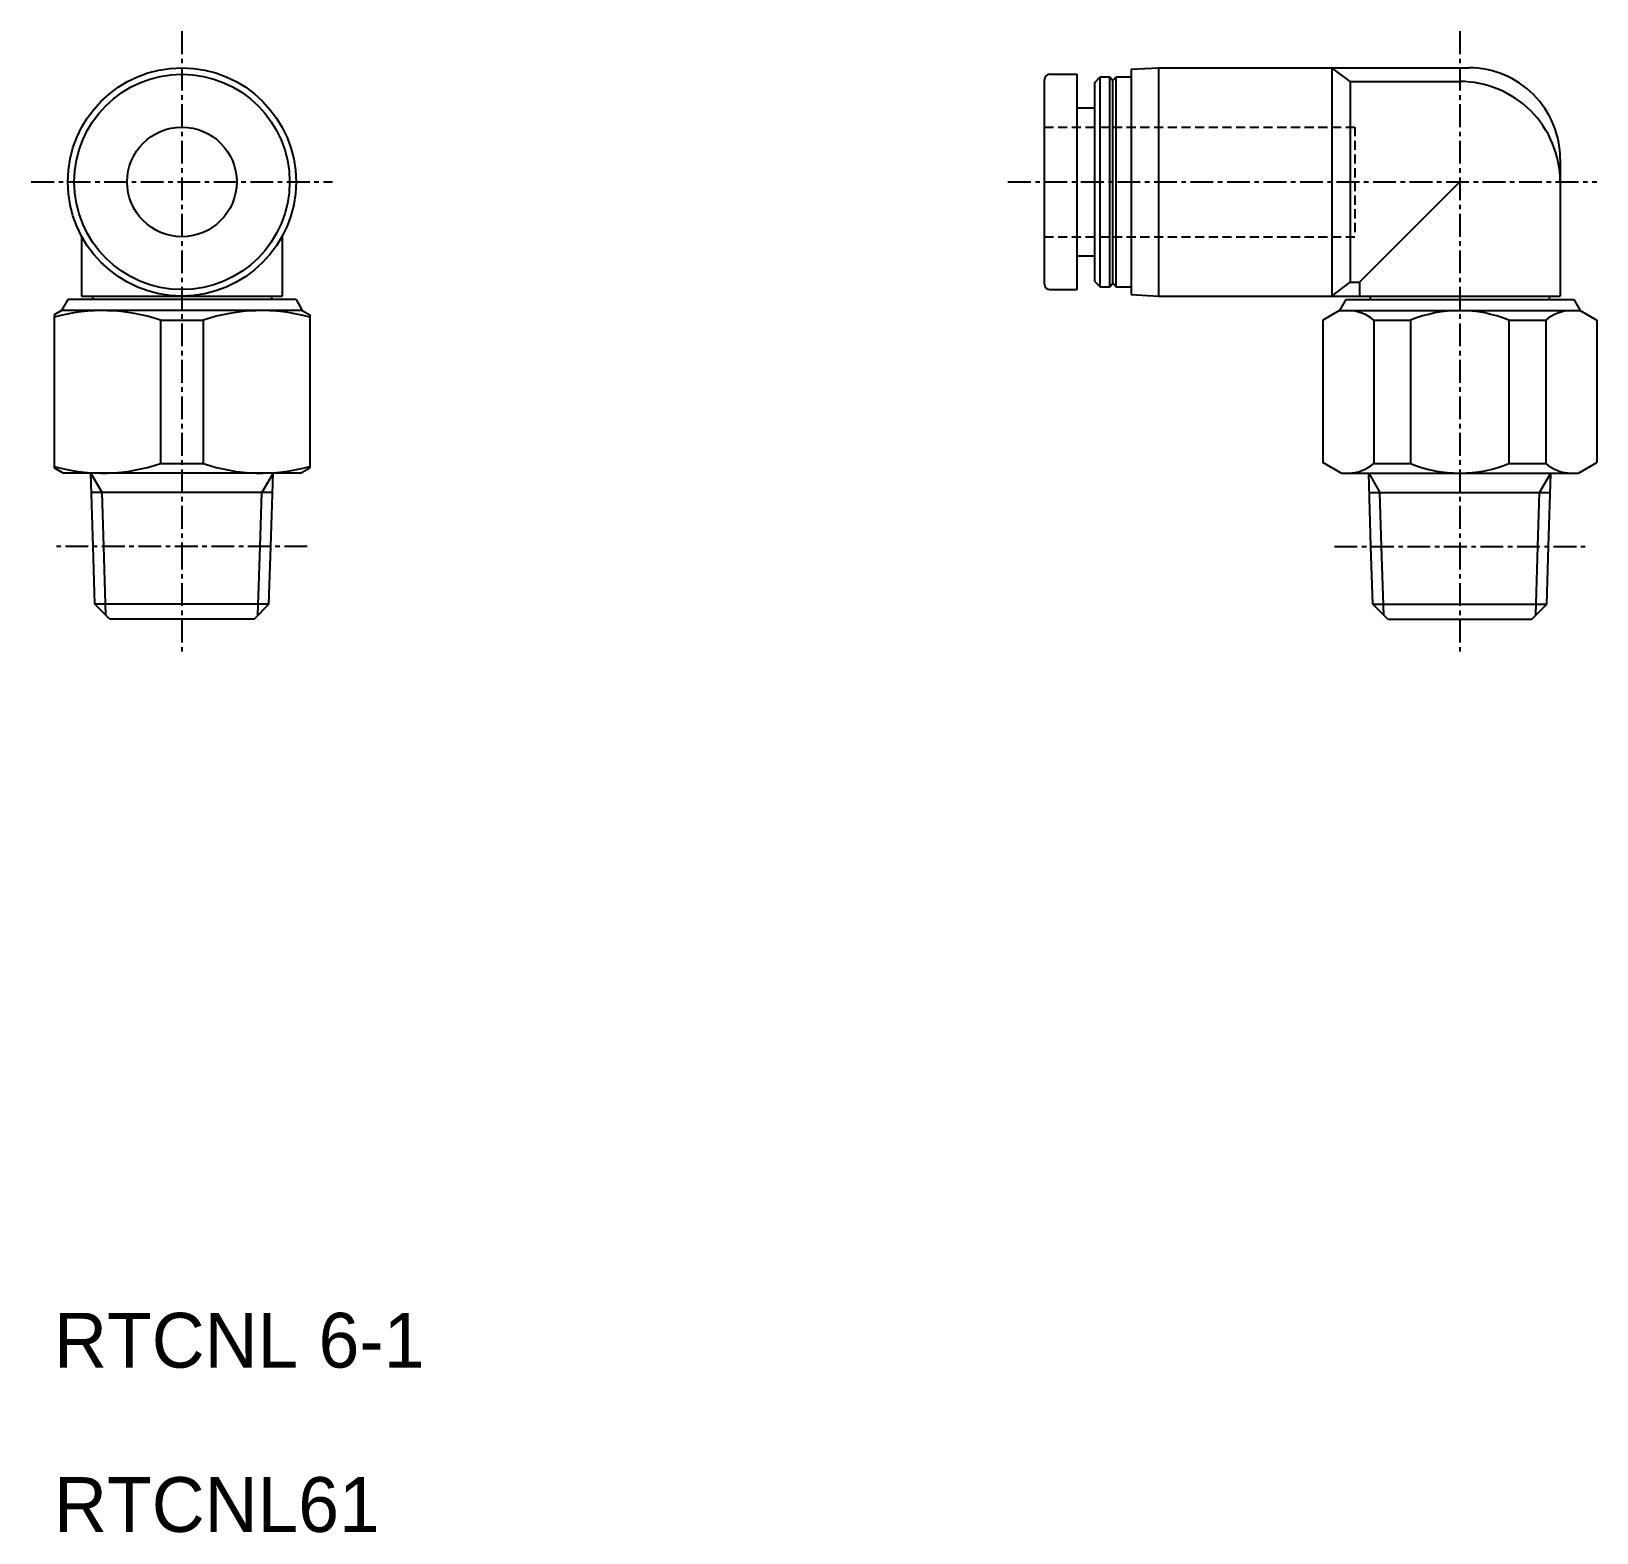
# Model space of a CAD drawing. Extents: x -1.3 to 84.5, y 0 to 82.2.
import ezdxf

# ---------------------------------------------------------------- set-up
doc = ezdxf.new("R2010")
doc.units = 0
doc.linetypes.add('CENTER', pattern=[2, 1.25, -0.25, 0.25, -0.25])
doc.linetypes.add('DASHED', pattern=[0.75, 0.5, -0.25])
doc.layers.get('0').update_dxf_attribs({"linetype": 'CONTINUOUS'})
doc.layers.add('CENTER', color=1, linetype='CENTER')

msp = doc.modelspace()

# ---------------------------------------------------------------- linework, layer by layer
at = {"color": 7, "linetype": 'CONTINUOUS'}
for p, q in [((54.54999, 79.849991), (56.04999, 79.849991)), ((56.04999, 68.050003), (56.04999, 79.849991)), ((59, 80.121382), (60.49998, 80.199993)), ((59, 80.121383), (59, 67.77861)), ((60.5, 80.199997), (77.5, 80.199997)), ((60.5, 80.199997), (60.5, 67.699997)), ((71, 79.450008), (70, 80.200008)), ((70, 80.199997), (70, 67.699997)), ((54.25, 68.349991), (54.25, 79.550003)), ((56.99998, 79.400003), (57.3, 79.700018)), ((57, 68.5), (57, 79.399994)), ((57.29999, 68.199997), (57.29999, 79.699997)), ((57.29999, 79.699997), (57.82501, 79.699997)), ((57.825, 79.700001), (58, 79.500006)), ((57.82501, 68.199997), (57.82501, 79.699997)), ((58, 79.499981), (58.17502, 79.699999)), ((58, 68.399994), (58, 79.5)), ((58.17499, 68.199997), (58.17499, 79.699997)), ((58.17499, 79.699997), (59, 79.699997)), ((71, 79.449997), (71, 68.449997)), ((71, 79.449997), (77, 79.449997)), ((56.04999, 78), (57, 78)), ((82.5, 75.199997), (82.5, 67.699997)), ((71.49999, 68.449988), (77.00001, 73.950004)), ((1.5, 70.981415), (1.5, 67.699997)), ((12.5, 70.981415), (12.5, 67.699997)), ((56.04999, 69.899994), (57, 69.899994)), ((54.54999, 68.050003), (56.04999, 68.050003)), ((57, 68.500007), (57.30001, 68.199992)), ((57.29999, 68.199997), (57.82501, 68.199997)), ((57.825, 68.19999), (58.00001, 68.400008)), ((57.99999, 68.399991), (58.17499, 68.199996)), ((58.17499, 68.199997), (59, 68.199997)), ((59, 67.778615), (60.49999, 67.700003)), ((70.00001, 67.700008), (71.00001, 68.450008)), ((71, 68.449997), (71.5, 68.449997)), ((71.5, 68.449997), (71.5, 67.699997)), ((0.40359, 66.899999), (-0.00001, 66.666982)), ((13.59642, 66.900012), (0.40358, 66.900004)), ((0.75, 67.499986), (0.40359, 66.899995)), ((13.25, 67.5), (0.75, 67.5)), ((1.5, 67.699997), (12.5, 67.699997)), ((2.10001, 67.699997), (2.10001, 67.5)), ((11.89999, 67.699997), (11.89999, 67.5)), ((13.25, 67.500011), (13.59641, 66.900007)), ((13.59639, 66.900002), (14.00001, 66.66697)), ((60.5, 67.699997), (82.5, 67.699997)), ((70.40361, 66.899996), (69.50001, 66.378305)), ((70.40358, 66.900012), (83.59642, 66.900004)), ((70.75, 67.500012), (70.40359, 66.900015)), ((70.75, 67.5), (83.25, 67.5)), ((72.10001, 67.699997), (72.10001, 67.5)), ((81.89999, 67.699997), (81.89999, 67.5)), ((83.25001, 67.499986), (83.59642, 66.899996)), ((83.59641, 66.900003), (84.49999, 66.37832)), ((0, 66.666992), (0, 58.288666)), ((5.83185, 66.378319), (5.83185, 58.52153)), ((5.83185, 66.378319), (8.16815, 66.378319)), ((8.16815, 66.378319), (8.16815, 58.52153)), ((14, 66.666977), (14, 58.288681)), ((69.5, 66.378311), (69.5, 58.577347)), ((72.28412, 66.378311), (72.28412, 58.521507)), ((72.28412, 66.378311), (74.30743, 66.378311)), ((74.30743, 66.378311), (74.30743, 58.521507)), ((79.69257, 66.378311), (79.69257, 58.521507)), ((79.69257, 66.378311), (81.71588, 66.378311)), ((81.71588, 66.378311), (81.71588, 58.521507)), ((84.5, 66.378311), (84.5, 58.577347)), ((5.83185, 58.521527), (8.16815, 58.521529)), ((70.50001, 58.000005), (69.50001, 58.577351)), ((72.28412, 58.521507), (74.30743, 58.521507)), ((79.69257, 58.521507), (81.71588, 58.521507)), ((83.50001, 57.999994), (84.50002, 58.577348)), ((0.49999, 58), (0, 58.288666)), ((13.5, 58), (0.5, 58)), ((2.13602, 53.970001), (2.01008, 58.000001)), ((11.86399, 53.970001), (11.98993, 58)), ((13.49999, 57.999997), (14, 58.288678)), ((70.5, 58), (83.5, 58)), ((72.13599, 53.970001), (72.01005, 58)), ((81.86399, 53.97), (81.98993, 57.999999)), ((11.9567, 56.936096), (2.0433, 56.936096)), ((72.0433, 56.936096), (81.9567, 56.936096)), ((2.2346, 50.815413), (2.13602, 53.970001)), ((11.76541, 50.81542), (11.86399, 53.970001)), ((72.23457, 50.81542), (72.13599, 53.970001)), ((81.76541, 50.815412), (81.86399, 53.97)), ((3.04999, 50), (2.23458, 50.815413)), ((11.76541, 50.815414), (2.23459, 50.815414)), ((10.95001, 50), (11.76542, 50.815413)), ((72.23459, 50.815414), (81.76541, 50.815414)), ((73.05001, 50), (72.23459, 50.815413)), ((80.95001, 49.999989), (81.76543, 50.815413)), ((10.95001, 50), (3.04999, 50)), ((73.04999, 50), (80.95001, 50))]:
    msp.add_line(p, q, dxfattribs=at)
at = {"color": 3, "linetype": 'DASHED'}
for p, q in [((54.25, 76.949997), (71.25001, 76.949997)), ((71.25001, 76.949997), (71.25001, 70.949997)), ((54.25, 70.949997), (71.25001, 70.949997))]:
    msp.add_line(p, q, dxfattribs=at)
at = {"color": 3, "linetype": 'CONTINUOUS'}
for p, q in [((2.62431, 56.936103), (2.01007, 58.000002)), ((11.98993, 57.99999), (11.37569, 56.93609)), ((72.01008, 57.99999), (72.62432, 56.936091)), ((81.37568, 56.936103), (81.98993, 58.000009)), ((2.71699, 53.969997), (2.6243, 56.936093)), ((11.28299, 53.969998), (11.37568, 56.936102)), ((72.71699, 53.969998), (72.6243, 56.936102)), ((81.28302, 53.969996), (81.37571, 56.936092)), ((2.83431, 50.21568), (2.71699, 53.969997)), ((11.16566, 50.215681), (11.28299, 53.969998)), ((72.83432, 50.215681), (72.71699, 53.969998)), ((81.1657, 50.215676), (81.28302, 53.969996))]:
    msp.add_line(p, q, dxfattribs=at)
at = {"color": 7, "linetype": 'CONTINUOUS'}
for radius in [6.25, 5.899994, 3]:
    msp.add_circle((7, 73.949997), radius, dxfattribs=at)
for centre, radius, start, end in [((54.54999, 79.550003), 0.3, 90, 180), ((77.5, 75.199997), 5, 0, 90.000002), ((77, 73.949997), 5.5, 0, 90.000003), ((54.54999, 68.349991), 0.3, 180, 270), ((2.66592, 57.032791), 9.867211, 71.285496, 105.67497), ((11.33408, 57.032791), 9.867211, 74.325025, 108.71451), ((70.89206, 64.781891), 2.118106, 48.911987, 90), ((77, 59.690536), 7.209457, 68.06965, 111.93035), ((83.10794, 64.781891), 2.118106, 90, 131.08801), ((2.66592, 67.867042), 9.867211, 254.32509, 288.71457), ((11.33408, 67.867058), 9.867211, 251.28556, 285.67504), ((70.89206, 60.117927), 2.118106, 270, 311.088), ((77, 65.209282), 7.209457, 248.06965, 291.93035), ((83.10794, 60.117927), 2.118106, 228.912, 270)]:
    msp.add_arc(centre, radius, start, end, dxfattribs=at)
at = {"layer": 'CENTER', "color": 1, "linetype": 'CENTER'}
for p, q in [((7, 82.199997), (7, 53.970001)), ((77, 82.199997), (77, 53.970001)), ((-1.25, 73.949997), (15.25, 73.949997)), ((52.25, 73.949997), (84.5, 73.949997)), ((13.86496, 53.970001), (0.13504, 53.970001)), ((7, 53.970001), (7, 48)), ((70.13504, 53.970001), (83.86496, 53.970001)), ((77, 53.970001), (77, 48)), ((77, 53.970001), (77, 48.699997))]:
    msp.add_line(p, q, dxfattribs=at)

# ---------------------------------------------------------------- texts
for s, p in [('RTCNL 6-1', (0, 9)), ('RTCNL61', (0, 0))]:
    msp.add_text(s, height=3).set_placement(p)

doc.saveas('drawing.dxf')
